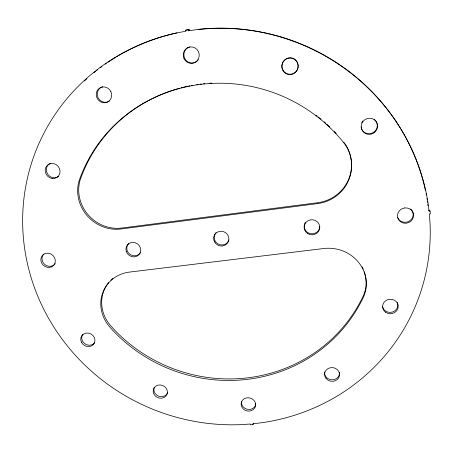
<?xml version="1.0" encoding="UTF-8"?>
<svg xmlns="http://www.w3.org/2000/svg" width="453" height="453" viewBox="0 0 453 453"><rect width="100%" height="100%" fill="white"/><g stroke="black" fill="none" stroke-linecap="round" stroke-linejoin="round"><path stroke-width="0.68" d="M189.195 29.592L188.59 29.717L188.759 30.747L189.36 30.617L189.195 29.592L186.234 30.068L185.617 30.198L185.787 31.229L176.262 33.041A205.045 196.987 23.3 0 0 25.289 252.723A205.045 196.987 23.3 0 0 241.562 424.614L250.232 424.019L250.367 424.84L253.046 424.597L253.233 423.47M185.617 30.198L188.59 29.717M188.759 30.747L198.969 29.326A204.178 196.223 23.3 0 1 425.407 190.436M428.595 210.271L429.603 210.147L430.067 211.058L430.35 213.839L429.342 213.963L430.039 223.323A205.045 196.987 23.3 0 1 261.545 422.762L252.916 423.776L253.046 424.597M430.067 211.058L429.053 211.189L427.847 201.925A205.045 196.987 23.3 0 0 198.414 29.451M427.389 201.047L427.564 202.366M427.819 204.343L427.994 205.662M241.5 401.788L241.54 403.521A7.282 6.614 14.4 0 0 248.516 409.461A7.282 6.614 14.4 0 0 255.792 404.45M84.456 80.968A204.178 196.223 23.3 0 1 86.914 78.72M94.009 72.656A204.178 196.223 23.3 0 1 95.572 71.398M96.619 70.566A204.178 196.223 23.3 0 1 97.678 69.745M100.345 67.718A204.178 196.223 23.3 0 1 101.965 66.517M105.243 64.173A204.178 196.223 23.3 0 1 106.347 63.403M108.018 62.271A204.178 196.223 23.3 0 1 115.402 57.525M116.557 56.823A204.178 196.223 23.3 0 1 117.718 56.132M118.89 55.447A204.178 196.223 23.3 0 1 176.919 32.899M426.092 193.742A204.178 196.223 23.3 0 1 426.347 195.067M426.953 198.391A204.178 196.223 23.3 0 1 427.173 199.716M179.881 88.159A153.176 147.066 23.3 0 0 79.881 180.77A37.423 35.34 44 0 0 121.817 228.035L317.672 202.723A38.669 37.916 -10 0 0 345.141 144.003A153.176 147.066 23.3 0 0 343.855 142.372M181.206 87.808A153.176 147.066 23.3 0 1 187.876 86.234M188.55 86.093A153.176 147.066 23.3 0 1 189.892 85.815M191.245 85.555A153.176 147.066 23.3 0 1 192.599 85.306M196.67 84.626A153.176 147.066 23.3 0 1 198.035 84.428M200.084 84.145A153.176 147.066 23.3 0 1 201.455 83.975M203.516 83.743A153.176 147.066 23.3 0 1 204.892 83.601M209.716 83.199A153.176 147.066 23.3 0 1 211.794 83.08M316.018 115.215A153.176 147.066 23.3 0 1 317.128 116.064M318.233 116.925A153.176 147.066 23.3 0 1 320.956 119.116M324.155 121.823A153.176 147.066 23.3 0 1 325.724 123.21M326.76 124.145A153.176 147.066 23.3 0 1 329.818 126.999M334.257 131.421A153.176 147.066 23.3 0 1 336.166 133.442M108.669 282.678A36.076 33.403 29.5 0 0 111.161 326.268L113.697 329.099A153.176 147.066 23.3 0 0 363.844 294.676L365.395 289.852A37.514 35.442 2.4 0 0 364.28 271.749M110.883 280.237A36.076 33.403 29.5 0 1 112.848 278.448M362.066 266.715A37.514 35.442 2.4 0 1 363.278 269.195M55.238 263.623A7.463 6.829 40.1 0 1 52.469 265.837L50.696 266.302A7.463 6.829 40.1 0 1 42.927 262.219A7.463 6.829 40.1 0 1 43.901 254.003M58.714 176.211A7.741 7.186 49.5 0 1 53.363 177.718L51.466 177.225A7.741 7.186 49.5 0 1 46.353 170.322A7.741 7.186 49.5 0 1 50.368 163.352M109.428 101.059A8.018 7.588 60.6 0 1 97.995 97.582A8.018 7.588 60.6 0 1 102.757 86.738M198.289 59.739A8.216 7.939 76.2 0 1 184.586 58.171L183.975 56.121A8.216 7.939 76.2 0 1 189.801 46.902M94.598 342.813A7.271 6.597 31.3 0 1 84.734 343.68A7.271 6.597 31.3 0 1 82.956 334.133M167.384 393.261A7.203 6.523 22.8 0 1 158.239 395.979A7.203 6.523 22.8 0 1 154.258 387.366M339.467 372.213A7.486 6.857 5.6 0 1 334.863 379.342A7.486 6.857 5.6 0 1 326.092 377.004L325.124 375.435A7.486 6.857 5.6 0 1 324.631 371.907M397.304 302.383A7.763 7.22 -4 0 1 392.451 312.066A7.763 7.22 -4 0 1 382.542 306.84M410.758 208.997A8.041 7.627 -15.3 0 1 412.751 216.947A8.041 7.627 -15.3 0 1 405.996 222.23L403.912 222.23A8.041 7.627 -15.3 0 1 397.7 217.582M293.612 58.573A8.267 8.109 -69.3 0 1 297.355 62.259M297.576 62.741A8.267 8.109 -69.3 0 1 291.228 74.201A8.267 8.109 -69.3 0 1 282.015 65.175L282.542 63.086A8.267 8.109 -69.3 0 1 286.415 58.743M286.891 58.511A8.267 8.109 -69.3 0 1 293.131 58.363M374.252 119.32A8.222 7.967 -31.9 0 1 374.019 132.083L372.156 133.148A8.222 7.967 -31.9 0 1 361.081 126.914M361.692 122.78A8.222 7.967 -31.9 0 1 362.779 120.951M319.784 226.54A7.792 7.508 1.4 0 1 309.795 233.516A7.792 7.508 1.4 0 1 305.345 222.406M140.702 252.293A7.537 7.078 34.9 0 1 129.937 254.309A7.537 7.078 34.9 0 1 128.641 243.465M228.941 240.022A7.627 7.316 23.3 0 1 217.955 243.935A7.627 7.316 23.3 0 1 216.047 232.553M167.4 392.643L166.998 394.308A7.231 6.546 22.8 0 1 155.254 395.945A7.231 6.546 22.8 0 1 157.854 385.192A7.231 6.546 22.8 0 1 167.4 392.643M282.355 63.363L281.828 65.464A8.301 8.148 -69.3 0 0 292.485 74.179A8.301 8.148 -69.3 0 0 295.894 60.594A8.301 8.148 -69.3 0 0 282.355 63.363M365.571 291.075L364.014 295.917A153.822 147.638 23.3 0 1 112.848 330.424L110.3 327.581A36.223 33.522 29.5 0 1 102.474 293.414A36.223 33.522 29.5 0 1 129.269 272.111L323.68 248.527A37.673 35.577 2.5 0 1 365.571 291.075M374.246 132.667L372.377 133.737A8.262 8.001 -31.8 0 1 361.211 126.03A8.262 8.001 -31.8 0 1 373.3 119.111A8.262 8.001 -31.8 0 1 374.246 132.667M51.359 266.919L49.581 267.383A7.491 6.852 40 0 1 40.997 261.2A7.491 6.852 40 0 1 46.534 253.244L48.42 253.255A7.491 6.852 40 0 1 55.141 259.433A7.491 6.852 40 0 1 51.359 266.919M404.693 207.95L402.643 208.471A8.08 7.656 -15.2 0 0 397.53 216.574A8.08 7.656 -15.2 0 0 404.263 223.187L406.358 223.193A8.08 7.656 -15.2 0 0 413.544 214.569A8.08 7.656 -15.2 0 0 404.693 207.95M317.649 203.595L120.974 228.98A37.582 35.476 43.9 0 1 78.85 181.523A153.822 147.638 23.3 0 1 198.21 84.688A153.822 147.638 23.3 0 1 345.237 144.632A38.833 38.075 -9.8 0 1 317.649 203.595M52.231 178.459L50.323 177.961A7.769 7.208 49.5 0 1 47.157 165.453A7.769 7.208 49.5 0 1 59.524 168.675A7.769 7.208 49.5 0 1 52.231 178.459M110.894 91.699L109.779 89.909A8.058 7.616 60.5 0 0 96.891 91.274A8.058 7.616 60.5 0 0 104.094 102.791A8.058 7.616 60.5 0 0 110.894 91.699M326.103 378.544L325.129 376.97A7.514 6.886 5.6 0 1 332.44 367.593A7.514 6.886 5.6 0 1 338.725 377.779A7.514 6.886 5.6 0 1 326.103 378.544M255.588 403.759L255.062 402.06A7.31 6.636 14.4 0 0 247.304 397.791A7.31 6.636 14.4 0 0 241.172 403.397L241.211 405.135A7.31 6.636 14.4 0 0 249.484 411.075A7.31 6.636 14.4 0 0 255.588 403.759M183.969 58.426L183.357 56.365A8.25 7.973 76.1 0 1 189.898 46.965A8.25 7.973 76.1 0 1 199.11 53.879L199.184 56.03A8.25 7.973 76.1 0 1 183.969 58.426M126.279 251.443A7.565 7.101 34.9 0 0 138.839 254.829A7.565 7.101 34.9 0 0 134.915 242.649A7.565 7.101 34.9 0 0 126.279 251.443M214.535 241.885A7.661 7.344 23.3 0 0 227.712 242.763A7.661 7.344 23.3 0 0 221.551 231.256A7.661 7.344 23.3 0 0 214.535 241.885M81.393 342.157A7.299 6.619 31.3 0 0 93.68 344.184A7.299 6.619 31.3 0 0 88.46 333.108A7.299 6.619 31.3 0 0 81.393 342.157M307.853 233.697A7.826 7.537 1.5 0 0 319.773 227.508A7.826 7.537 1.5 0 0 308.227 220.645A7.826 7.537 1.5 0 0 307.853 233.697M385.639 312.264A7.797 7.248 -3.9 0 0 398.13 307.383A7.797 7.248 -3.9 0 0 387.445 299.801A7.797 7.248 -3.9 0 0 385.639 312.264"/></g></svg>
